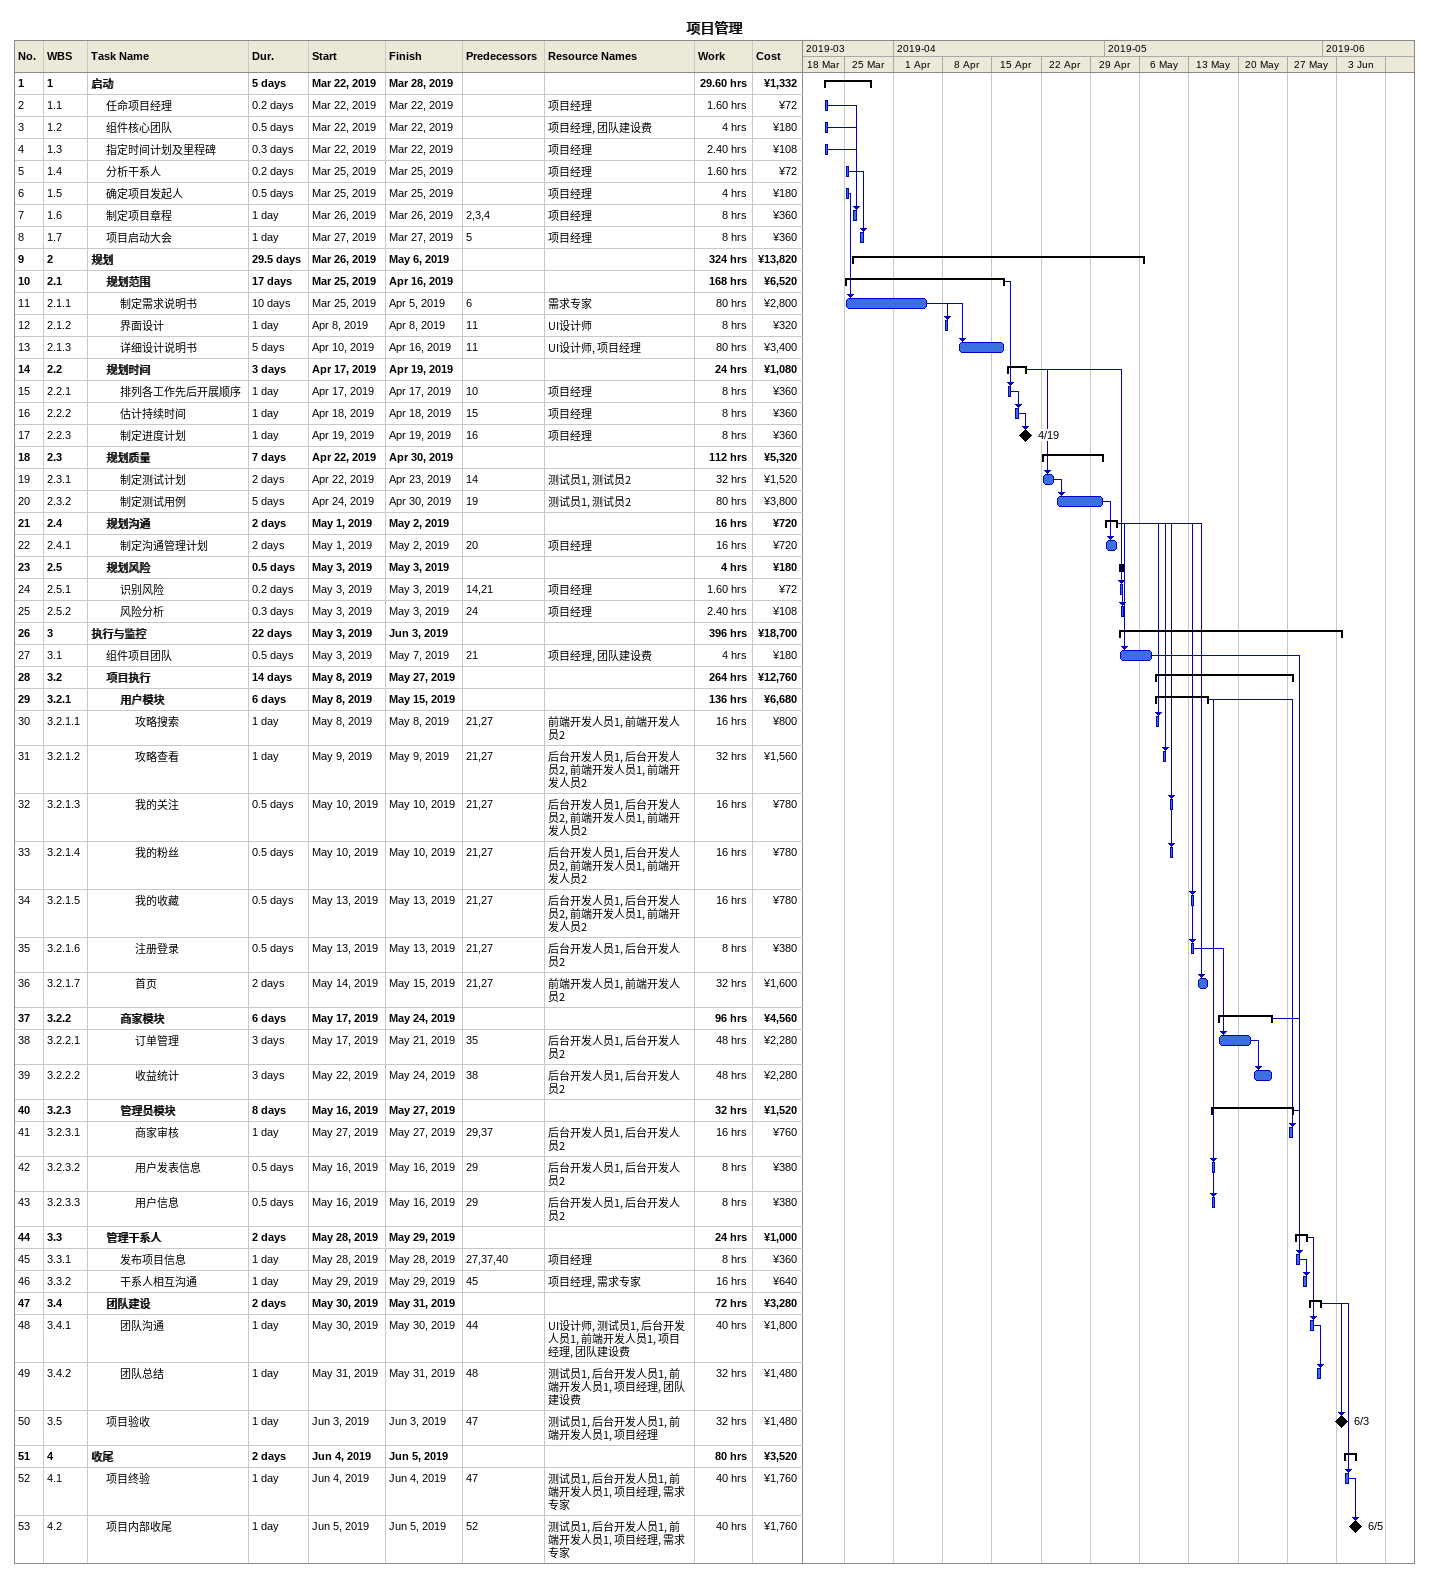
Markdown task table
项目管理

| ID | WBS | Task | Duration | Start | Finish | Predecessors | Resources | Work (h) | Cost (¥) |
|---|---|---|---|---|---|---|---|---|---|
| 1 | 1 | **启动** | 5d | 2019-03-22 | 2019-03-28 |  |  | 29.60 | 1332 |
| 2 | 1.1 | 任命项目经理 | 0.2d | 2019-03-22 | 2019-03-22 |  | 项目经理 | 1.60 | 72 |
| 3 | 1.2 | 组件核心团队 | 0.5d | 2019-03-22 | 2019-03-22 |  | 项目经理, 团队建设费 | 4 | 180 |
| 4 | 1.3 | 指定时间计划及里程碑 | 0.3d | 2019-03-22 | 2019-03-22 |  | 项目经理 | 2.40 | 108 |
| 5 | 1.4 | 分析干系人 | 0.2d | 2019-03-25 | 2019-03-25 |  | 项目经理 | 1.60 | 72 |
| 6 | 1.5 | 确定项目发起人 | 0.5d | 2019-03-25 | 2019-03-25 |  | 项目经理 | 4 | 180 |
| 7 | 1.6 | 制定项目章程 | 1d | 2019-03-26 | 2019-03-26 | 2, 3, 4 | 项目经理 | 8 | 360 |
| 8 | 1.7 | 项目启动大会 | 1d | 2019-03-27 | 2019-03-27 | 5 | 项目经理 | 8 | 360 |
| 9 | 2 | **规划** | 29.5d | 2019-03-26 | 2019-05-06 |  |  | 324 | 13820 |
| 10 | 2.1 | **规划范围** | 17d | 2019-03-25 | 2019-04-16 |  |  | 168 | 6520 |
| 11 | 2.1.1 | 制定需求说明书 | 10d | 2019-03-25 | 2019-04-05 | 6 | 需求专家 | 80 | 2800 |
| 12 | 2.1.2 | 界面设计 | 1d | 2019-04-08 | 2019-04-08 | 11 | UI设计师 | 8 | 320 |
| 13 | 2.1.3 | 详细设计说明书 | 5d | 2019-04-10 | 2019-04-16 | 11 | UI设计师, 项目经理 | 80 | 3400 |
| 14 | 2.2 | **规划时间** | 3d | 2019-04-17 | 2019-04-19 |  |  | 24 | 1080 |
| 15 | 2.2.1 | 排列各工作先后开展顺序 | 1d | 2019-04-17 | 2019-04-17 | 10 | 项目经理 | 8 | 360 |
| 16 | 2.2.2 | 估计持续时间 | 1d | 2019-04-18 | 2019-04-18 | 15 | 项目经理 | 8 | 360 |
| 17 | 2.2.3 | 制定进度计划 | 1d | 2019-04-19 | 2019-04-19 | 16 | 项目经理 | 8 | 360 |
| 18 | 2.3 | **规划质量** | 7d | 2019-04-22 | 2019-04-30 |  |  | 112 | 5320 |
| 19 | 2.3.1 | 制定测试计划 | 2d | 2019-04-22 | 2019-04-23 | 14 | 测试员1, 测试员2 | 32 | 1520 |
| 20 | 2.3.2 | 制定测试用例 | 5d | 2019-04-24 | 2019-04-30 | 19 | 测试员1, 测试员2 | 80 | 3800 |
| 21 | 2.4 | **规划沟通** | 2d | 2019-05-01 | 2019-05-02 |  |  | 16 | 720 |
| 22 | 2.4.1 | 制定沟通管理计划 | 2d | 2019-05-01 | 2019-05-02 | 20 | 项目经理 | 16 | 720 |
| 23 | 2.5 | **规划风险** | 0.5d | 2019-05-03 | 2019-05-03 |  |  | 4 | 180 |
| 24 | 2.5.1 | 识别风险 | 0.2d | 2019-05-03 | 2019-05-03 | 14, 21 | 项目经理 | 1.60 | 72 |
| 25 | 2.5.2 | 风险分析 | 0.3d | 2019-05-03 | 2019-05-03 | 24 | 项目经理 | 2.40 | 108 |
| 26 | 3 | **执行与监控** | 22d | 2019-05-03 | 2019-06-03 |  |  | 396 | 18700 |
| 27 | 3.1 | 组件项目团队 | 0.5d | 2019-05-03 | 2019-05-07 | 21 | 项目经理, 团队建设费 | 4 | 180 |
| 28 | 3.2 | **项目执行** | 14d | 2019-05-08 | 2019-05-27 |  |  | 264 | 12760 |
| 29 | 3.2.1 | **用户模块** | 6d | 2019-05-08 | 2019-05-15 |  |  | 136 | 6680 |
| 30 | 3.2.1.1 | 攻略搜索 | 1d | 2019-05-08 | 2019-05-08 | 21, 27 | 前端开发人员1, 前端开发人员2 | 16 | 800 |
| 31 | 3.2.1.2 | 攻略查看 | 1d | 2019-05-09 | 2019-05-09 | 21, 27 | 后台开发人员1, 后台开发人员2, 前端开发人员1, 前端开发人员2 | 32 | 1560 |
| 32 | 3.2.1.3 | 我的关注 | 0.5d | 2019-05-10 | 2019-05-10 | 21, 27 | 后台开发人员1, 后台开发人员2, 前端开发人员1, 前端开发人员2 | 16 | 780 |
| 33 | 3.2.1.4 | 我的粉丝 | 0.5d | 2019-05-10 | 2019-05-10 | 21, 27 | 后台开发人员1, 后台开发人员2, 前端开发人员1, 前端开发人员2 | 16 | 780 |
| 34 | 3.2.1.5 | 我的收藏 | 0.5d | 2019-05-13 | 2019-05-13 | 21, 27 | 后台开发人员1, 后台开发人员2, 前端开发人员1, 前端开发人员2 | 16 | 780 |
| 35 | 3.2.1.6 | 注册登录 | 0.5d | 2019-05-13 | 2019-05-13 | 21, 27 | 后台开发人员1, 后台开发人员2 | 8 | 380 |
| 36 | 3.2.1.7 | 首页 | 2d | 2019-05-14 | 2019-05-15 | 21, 27 | 前端开发人员1, 前端开发人员2 | 32 | 1600 |
| 37 | 3.2.2 | **商家模块** | 6d | 2019-05-17 | 2019-05-24 |  |  | 96 | 4560 |
| 38 | 3.2.2.1 | 订单管理 | 3d | 2019-05-17 | 2019-05-21 | 35 | 后台开发人员1, 后台开发人员2 | 48 | 2280 |
| 39 | 3.2.2.2 | 收益统计 | 3d | 2019-05-22 | 2019-05-24 | 38 | 后台开发人员1, 后台开发人员2 | 48 | 2280 |
| 40 | 3.2.3 | **管理员模块** | 8d | 2019-05-16 | 2019-05-27 |  |  | 32 | 1520 |
| 41 | 3.2.3.1 | 商家审核 | 1d | 2019-05-27 | 2019-05-27 | 29, 37 | 后台开发人员1, 后台开发人员2 | 16 | 760 |
| 42 | 3.2.3.2 | 用户发表信息 | 0.5d | 2019-05-16 | 2019-05-16 | 29 | 后台开发人员1, 后台开发人员2 | 8 | 380 |
| 43 | 3.2.3.3 | 用户信息 | 0.5d | 2019-05-16 | 2019-05-16 | 29 | 后台开发人员1, 后台开发人员2 | 8 | 380 |
| 44 | 3.3 | **管理干系人** | 2d | 2019-05-28 | 2019-05-29 |  |  | 24 | 1000 |
| 45 | 3.3.1 | 发布项目信息 | 1d | 2019-05-28 | 2019-05-28 | 27, 37, 40 | 项目经理 | 8 | 360 |
| 46 | 3.3.2 | 干系人相互沟通 | 1d | 2019-05-29 | 2019-05-29 | 45 | 项目经理, 需求专家 | 16 | 640 |
| 47 | 3.4 | **团队建设** | 2d | 2019-05-30 | 2019-05-31 |  |  | 72 | 3280 |
| 48 | 3.4.1 | 团队沟通 | 1d | 2019-05-30 | 2019-05-30 | 44 | UI设计师, 测试员1, 后台开发人员1, 前端开发人员1, 项目经理, 团队建设费 | 40 | 1800 |
| 49 | 3.4.2 | 团队总结 | 1d | 2019-05-31 | 2019-05-31 | 48 | 测试员1, 后台开发人员1, 前端开发人员1, 项目经理, 团队建设费 | 32 | 1480 |
| 50 | 3.5 | 项目验收 | 1d | 2019-06-03 | 2019-06-03 | 47 | 测试员1, 后台开发人员1, 前端开发人员1, 项目经理 | 32 | 1480 |
| 51 | 4 | **收尾** | 2d | 2019-06-04 | 2019-06-05 |  |  | 80 | 3520 |
| 52 | 4.1 | 项目终验 | 1d | 2019-06-04 | 2019-06-04 | 47 | 测试员1, 后台开发人员1, 前端开发人员1, 项目经理, 需求专家 | 40 | 1760 |
| 53 | 4.2 | 项目内部收尾 | 1d | 2019-06-05 | 2019-06-05 | 52 | 测试员1, 后台开发人员1, 前端开发人员1, 项目经理, 需求专家 | 40 | 1760 |
